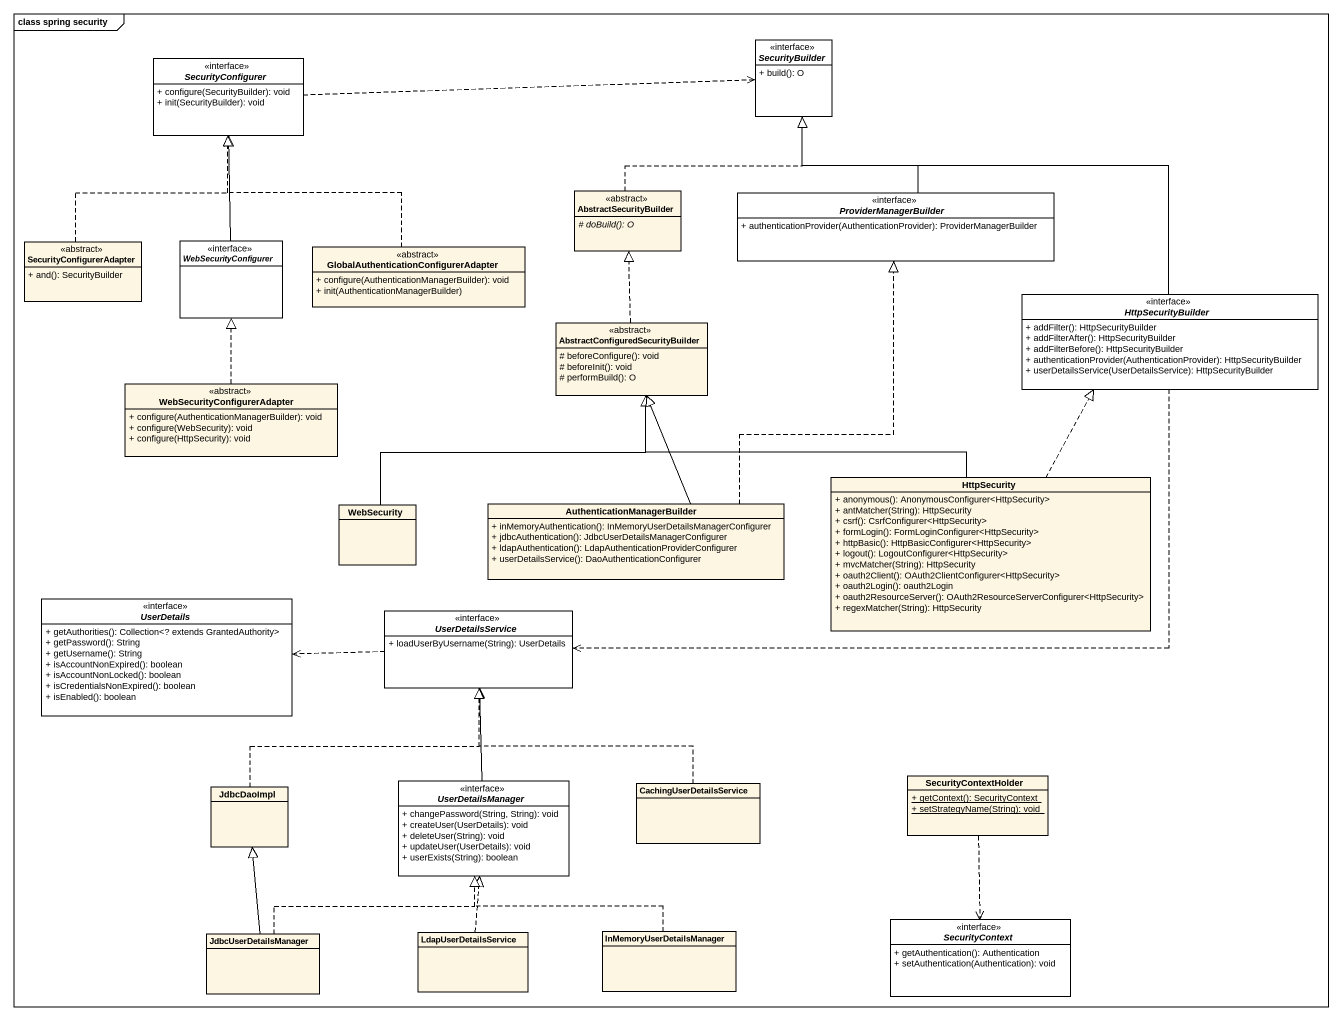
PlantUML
@startuml
mainframe class spring security
hide circle
hide empty members
skinparam classAttributeIconSize 0
interface SecurityBuilder #FFFFFF {
  + build(): O
}
interface SecurityConfigurer #FFFFFF {
  + configure(SecurityBuilder): void
  + init(SecurityBuilder): void
}
class AbstractSecurityBuilder <<abstract>> {
  {abstract} # doBuild(): O
}
interface ProviderManagerBuilder #FFFFFF {
  + authenticationProvider(AuthenticationProvider): ProviderManagerBuilder
}
class SecurityConfigurerAdapter <<abstract>> {
  + and(): SecurityBuilder
}
interface WebSecurityConfigurer #FFFFFF
class "GlobalAuthenticationConfigurerAdapter" as GlobalAuthenticationConfigur <<abstract>> {
  + configure(AuthenticationManagerBuilder): void
  + init(AuthenticationManagerBuilder)
}
class "AbstractConfiguredSecurityBuilder" as AbstractConfiguredSecurityBu <<abstract>> {
  # beforeConfigure(): void
  # beforeInit(): void
  # performBuild(): O
}
interface HttpSecurityBuilder #FFFFFF {
  + addFilter(): HttpSecurityBuilder
  + addFilterAfter(): HttpSecurityBuilder
  + addFilterBefore(): HttpSecurityBuilder
  + authenticationProvider(AuthenticationProvider): HttpSecurityBuilder
  + userDetailsService(UserDetailsService): HttpSecurityBuilder
}
class WebSecurityConfigurerAdapter <<abstract>> {
  + configure(AuthenticationManagerBuilder): void
  + configure(WebSecurity): void
  + configure(HttpSecurity): void
}
class HttpSecurity {
  + anonymous(): AnonymousConfigurer<HttpSecurity>
  + antMatcher(String): HttpSecurity
  + csrf(): CsrfConfigurer<HttpSecurity>
  + formLogin(): FormLoginConfigurer<HttpSecurity>
  + httpBasic(): HttpBasicConfigurer<HttpSecurity>
  + logout(): LogoutConfigurer<HttpSecurity>
  + mvcMatcher(String): HttpSecurity
  + oauth2Client(): OAuth2ClientConfigurer<HttpSecurity>
  + oauth2Login(): oauth2Login
  + oauth2ResourceServer(): OAuth2ResourceServerConfigurer<HttpSecurity>
  + regexMatcher(String): HttpSecurity
}
class WebSecurity
class AuthenticationManagerBuilder {
  + inMemoryAuthentication(): InMemoryUserDetailsManagerConfigurer
  + jdbcAuthentication(): JdbcUserDetailsManagerConfigurer
  + ldapAuthentication(): LdapAuthenticationProviderConfigurer
  + userDetailsService(): DaoAuthenticationConfigurer
}
interface UserDetails #FFFFFF {
  + getAuthorities(): Collection<? extends GrantedAuthority>
  + getPassword(): String
  + getUsername(): String
  + isAccountNonExpired(): boolean
  + isAccountNonLocked(): boolean
  + isCredentialsNonExpired(): boolean
  + isEnabled(): boolean
}
interface UserDetailsService #FFFFFF {
  + loadUserByUsername(String): UserDetails
}
class JdbcDaoImpl
interface UserDetailsManager #FFFFFF {
  + changePassword(String, String): void
  + createUser(UserDetails): void
  + deleteUser(String): void
  + updateUser(UserDetails): void
  + userExists(String): boolean
}
class CachingUserDetailsService
class SecurityContextHolder {
  {static} + getContext(): SecurityContext
  {static} + setStrategyName(String): void
}
class JdbcUserDetailsManager
class LdapUserDetailsService
class InMemoryUserDetailsManager
interface SecurityContext #FFFFFF {
  + getAuthentication(): Authentication
  + setAuthentication(Authentication): void
}
SecurityConfigurer .right.> SecurityBuilder
AbstractSecurityBuilder .up.|> SecurityBuilder
ProviderManagerBuilder -up-|> SecurityBuilder
SecurityConfigurerAdapter .up.|> SecurityConfigurer
WebSecurityConfigurer -up-|> SecurityConfigurer
GlobalAuthenticationConfigur .up.|> SecurityConfigurer
AbstractConfiguredSecurityBu .up.|> AbstractSecurityBuilder
HttpSecurityBuilder -up-|> SecurityBuilder
HttpSecurityBuilder .left.> UserDetailsService
WebSecurityConfigurerAdapter .up.|> WebSecurityConfigurer
HttpSecurity -left-|> AbstractConfiguredSecurityBu
HttpSecurity .up.|> HttpSecurityBuilder
WebSecurity -up-|> AbstractConfiguredSecurityBu
AuthenticationManagerBuilder .up.|> ProviderManagerBuilder
AuthenticationManagerBuilder -up-|> AbstractConfiguredSecurityBu
UserDetailsService .left.> UserDetails
JdbcDaoImpl .up.|> UserDetailsService
UserDetailsManager -up-|> UserDetailsService
CachingUserDetailsService .up.|> UserDetailsService
SecurityContextHolder ..> SecurityContext
JdbcUserDetailsManager -up-|> JdbcDaoImpl
JdbcUserDetailsManager .up.|> UserDetailsManager
LdapUserDetailsService .up.|> UserDetailsManager
InMemoryUserDetailsManager .up.|> UserDetailsManager
@enduml
